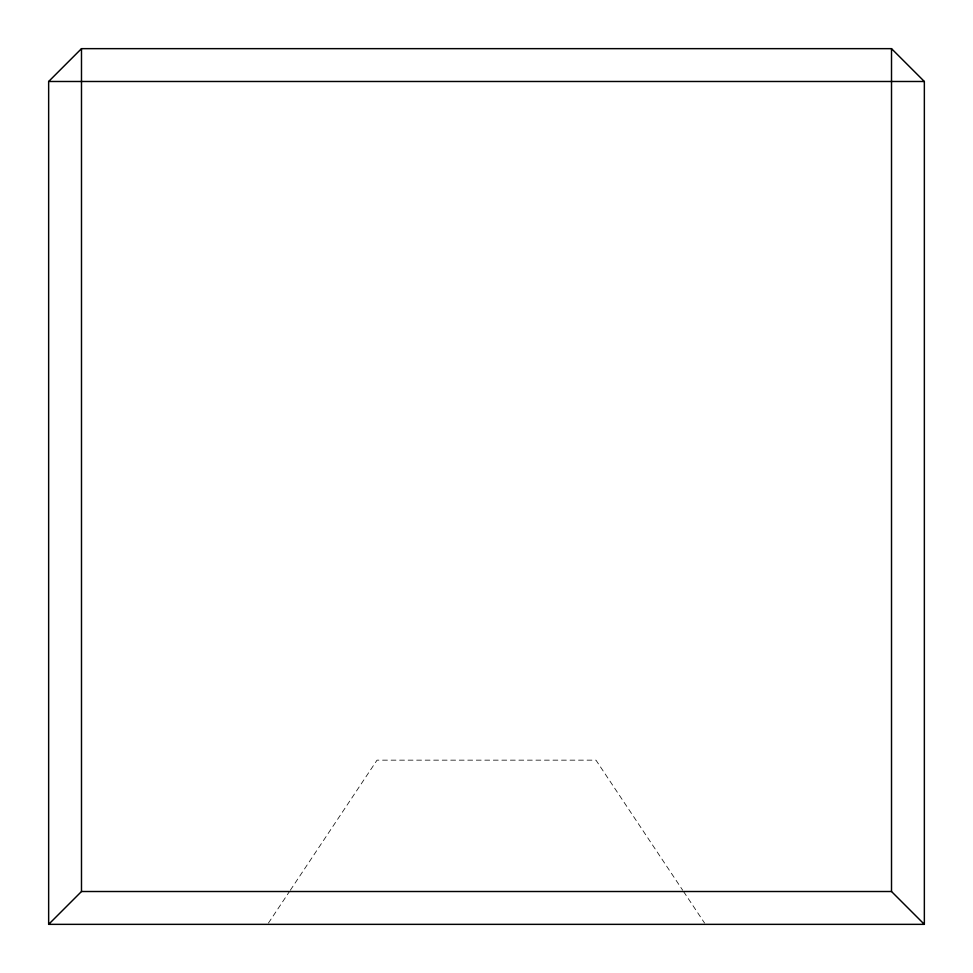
<?xml version="1.0" encoding="UTF-8"?>
<svg xmlns="http://www.w3.org/2000/svg" width="973" height="973" viewBox="0 0 973 973"><rect width="100%" height="100%" fill="white"/><g stroke="black" fill="none" stroke-linecap="round" stroke-linejoin="round"><path stroke-width="0.73" stroke-dasharray="4.87 3.65" d="M268.414 923.085L289.468 891.511M290.307 890.246L377.038 760.156L595.962 760.156L682.693 890.246M683.533 891.511L704.586 923.085"/><path stroke-width="1.46" d="M48.65 81.489L81.489 48.65L891.511 48.65L924.35 81.489L924.35 924.35L48.65 924.35L48.65 81.489L924.35 81.489M48.65 924.35L81.489 891.511L81.489 48.65M81.489 891.511L891.511 891.511L924.35 924.35M891.511 48.65L891.511 891.511"/></g></svg>
